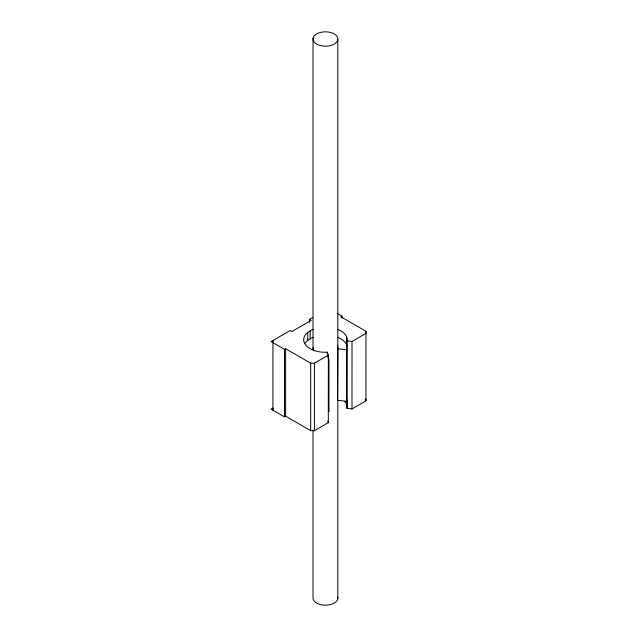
<?xml version="1.0" encoding="UTF-8"?>
<svg xmlns="http://www.w3.org/2000/svg" width="637" height="637" viewBox="0 0 637 637"><rect width="100%" height="100%" fill="white"/><g stroke="black" fill="none" stroke-linecap="round" stroke-linejoin="round"><path stroke-width="0.96" d="M305.075 343.239A21.762 12.573 0 0 1 307.767 340.349L307.767 332.395L311.668 330.006A21.762 12.573 0 0 1 313.181 329.353M307.767 340.349L310.155 338.892L310.155 330.937M307.767 332.395A21.762 12.573 0 0 0 323.222 352.253L327.291 352.189L328.342 355.135L328.318 422.61L314.407 430.66L310.681 430.66L310.689 363.186L285.615 348.702L284.476 349.339L271.067 341.599L290.257 330.523L291.945 331.503L311.135 320.427L309.439 319.448L309.439 322.426M314.407 430.66L314.415 363.186L328.342 355.135M327.291 354.18L327.291 352.189M337.435 345.843A12.437 7.182 0 0 1 337.857 347.706L337.483 400.251L346.687 401.366L347.149 400.084L347.038 408.333L351.998 408.938L365.933 400.912L365.949 331.272L340.867 316.78L342.005 316.127L342.005 318.11M346.687 401.366L346.902 337.745A21.762 12.573 0 0 0 338.151 329.56M347.038 408.333L346.902 337.745M351.998 408.938L352.022 341.464L365.949 333.422L365.949 331.272M310.155 338.892L311.66 337.96A21.762 12.573 0 0 1 313.181 337.307M309.439 319.448L312.735 317.545M272.931 342.674L272.931 340.524L272.915 410.172L272.915 408.022L271.051 409.097L284.476 416.853L285.615 416.192L310.681 430.66M310.689 363.186L314.415 363.186M337.506 348.686L346.711 349.801M347.061 340.859L352.022 341.464M337.061 313.269L342.005 316.127M327.744 356.433L328.995 359.937L328.971 411.51L328.35 409.758M327.792 421.137L328.318 422.61M365.933 398.762L365.933 400.912M337.817 39.59A12.437 7.182 0 0 1 318.357 44.916A12.437 7.182 0 0 1 320.085 32.519A12.437 7.182 0 0 1 337.817 39.59L337.817 598.565M313.022 38.435L313.022 348.757M313.022 430.317L313.022 597.41A12.437 7.182 0 0 0 326.048 605.166A12.437 7.182 0 0 0 337.658 596.694M285.615 348.702L285.615 416.192M284.476 349.339L284.476 416.853M314.145 350.74A12.437 7.182 0 0 1 312.982 347.698M344.928 401.66A21.762 12.565 0 0 1 347.149 408.038M338.151 337.506A21.762 12.573 0 0 1 346.902 345.7"/></g></svg>
